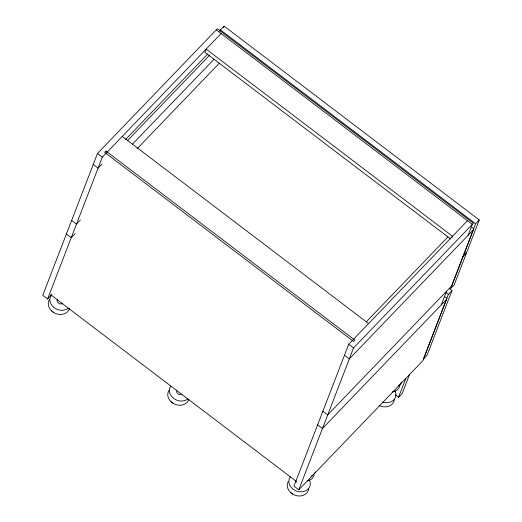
<?xml version="1.0" encoding="UTF-8"?>
<svg xmlns="http://www.w3.org/2000/svg" width="522" height="522" viewBox="0 0 522 522"><rect width="100%" height="100%" fill="white"/><g stroke="black" fill="none" stroke-linecap="round" stroke-linejoin="round"><path stroke-width="0.78" d="M467.503 220.669L348.696 344.298L293.964 486.132L298.799 489.806L353.531 347.972L473.408 223.227L217.361 28.73L97.483 153.468L42.758 295.302L47.593 298.975L52.109 294.277M47.593 298.975L102.325 157.142L221.126 33.519M219.834 31.385L220.415 29.884L224.049 26.1L479.242 219.951L466.818 252.146L463.184 255.937L475.607 223.736L479.242 219.951M223.475 27.601L224.049 26.1M452.019 237.549L452.515 236.264L206.144 49.107L204.905 52.324L450.63 238.985M395.298 394.88L398.534 397.34L405.835 378.43M409.47 374.646L402.175 393.555L398.534 397.34M441.253 304.907L446.506 291.289M468.103 235.311L472.338 224.343L216.291 29.845M451.987 290.584L448.352 294.375L423.283 359.332L426.924 355.547L451.987 290.584L449.39 288.614M451.491 286.669L473.819 228.799L471.875 227.318M102.031 164.012L98.09 168.11L93.255 164.437M125.678 139.4L207.887 53.857M127.616 140.509L209.864 54.927M132.451 144.183L214.137 59.188M137.103 148.744L219.344 63.162M80.434 219.99L76.493 224.088L71.651 220.415M75.175 233.602L71.233 237.706L66.398 234.032M366.307 321.826L447.993 236.831M473.454 229.745L349.296 358.94L344.461 355.267M451.856 285.723L327.699 414.918L322.864 411.245M446.604 299.334L322.446 428.529L317.611 424.856M298.799 489.806L422.957 360.611L446.969 298.388L445.025 296.914M308.73 488.52A10.969 9.102 21.1 0 1 292.698 494.138L291.1 492.866M220.415 29.884L475.607 223.736M445.755 292.398L448.352 294.375M122.233 136.425L368.604 323.581M97.483 153.468L102.325 157.142M348.696 344.298L353.531 347.972M50.601 294.708L296.294 481.349M51.508 310.858L53.753 312.567L52.128 311.334M170.994 401.627L173.239 403.336L171.614 402.097M290.48 492.396L292.731 494.099M181.871 394.502A3.563 2.956 21.1 0 1 177.995 393.895A3.563 2.956 21.1 0 1 176.717 390.58M188.938 399.317A10.969 9.102 21.1 0 1 173.213 403.375M187.77 399.049A10.969 9.102 21.1 0 1 173.637 398.43A10.969 9.102 21.1 0 1 170.746 386.117M171.001 401.62A10.936 9.076 21.1 0 1 169.121 390.221M309.481 479.94A10.969 9.102 21.1 0 1 298.962 491.685A10.969 9.102 21.1 0 1 290.232 476.886M290.493 492.383A10.936 9.076 21.1 0 1 288.19 481.662M296.091 482.119A3.563 2.956 21.1 0 1 296.202 481.349M314.094 475.288A10.969 9.102 21.1 0 1 307.269 480.971M315.412 471.901A10.969 9.102 21.1 0 1 311.353 476.018M62.386 303.732A3.563 2.956 21.1 0 1 58.164 302.832A3.563 2.956 21.1 0 1 57.57 299.126M69.452 308.548A10.969 9.102 21.1 0 1 53.727 312.606M68.278 308.28A10.969 9.102 21.1 0 1 54.144 307.667A10.969 9.102 21.1 0 1 51.254 295.348M51.515 310.851A10.936 9.076 21.1 0 1 49.636 299.458M394.358 399.415A10.969 9.102 21.1 0 1 378.952 405.392M395.102 390.841A10.969 9.102 21.1 0 1 393.347 400.322A10.969 9.102 21.1 0 1 382.548 402.09M400.028 384.629A10.969 9.102 21.1 0 1 392.231 391.976M401.307 382.058A10.969 9.102 21.1 0 1 398.586 385.928M462.962 256.504L450.538 288.699L454.179 284.914L466.603 252.713L462.962 256.504M105.966 151.047L104.681 152.385L353.616 341.479L354.901 340.142L105.966 151.047"/></g></svg>
